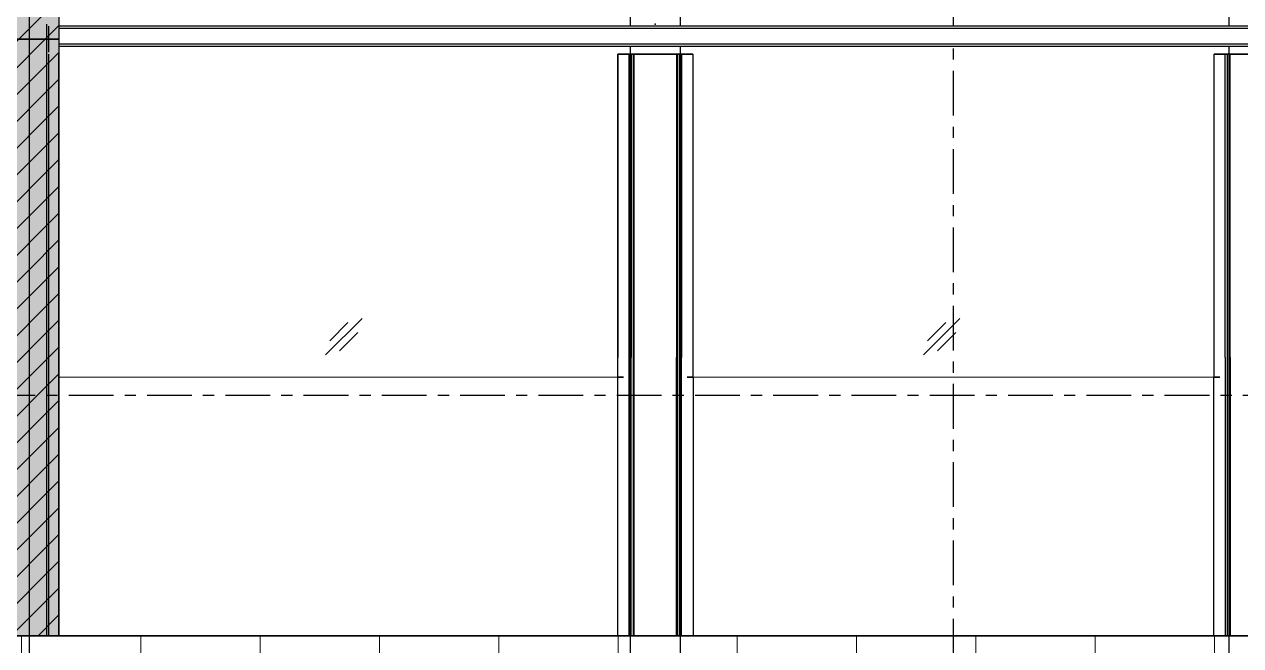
# Model space of a CAD drawing. Header units: millimetres. Extents: x 2519235 to 7246330, y 25937 to 201821.
# Drawn here: x 2843714 to 2849832, y 102240 to 105365 of the extents above; entities that cross this region are included whole.
import ezdxf
from ezdxf.enums import TextEntityAlignment as Align
from ezdxf.xclip import XClip

# ---------------------------------------------------------------- set-up
doc = ezdxf.new("R2010")
doc.units = ezdxf.units.MM
doc.header["$XCLIPFRAME"] = 0
doc.set_wipeout_variables(frame=1)
doc.linetypes.add('HIDDEN', pattern=[0.375, 0.25, -0.125])
doc.linetypes.add('TA_GL_000.90000', pattern=[2.475, 0.9, -0.225, 0.225, -0.225, 0.9])
for name, color, linetype in [('000 - 0_HIDE_OBJ_FRAMING_DEF_SUB_1', 7, 'Continuous'), ('000 - 0_SYM_DWG_GRID-BUBBLE_MAIN_COLOR_1', 7, 'Continuous'), ('000 - 0_SYM_DWG_GRIDLINE_MAIN_COLOR_251', 7, 'Continuous'), ('000 - CONCRETE_COL_HATCH_', 7, 'Continuous'), ('000 - CONCRETE_COL_WIPEOUT_', 7, 'Continuous'), ('000 - CONCRETE_PRECAST_CUT_COLOR_3', 7, 'Continuous'), ('000 - CONCRETE_PRECAST_HATCH_', 7, 'Continuous'), ('010 - ASPG_FRAMING_MAIN_COLOR_1', 7, 'Continuous'), ('010 - ASPG_FRAMING_MAIN_COLOR_2', 7, 'Continuous'), ('010 - ASPG_FRAMING_WIPEOUT_', 7, 'Continuous'), ('_Wall-PRECAST-E1', 7, 'HIDDEN'), ('_งานโครงสร้าง', 7, 'Continuous'), ('A-GENM', 7, 'Continuous'), ('A-GLAZ-CURT', 7, 'Continuous')]:
    doc.layers.add(name, color=color, linetype=linetype)
for name, color, linetype, lineweight in [('A-DOOR-E', 7, 'Continuous', 35), ('A-FLOR-HRAL', 7, 'Continuous', 35), ('A-VRTC', 7, 'Continuous', 9)]:
    doc.layers.add(name, color=color, linetype=linetype, lineweight=lineweight)
doc.styles.add('Arial', font='arial.ttf', dxfattribs={"height": 300})
doc.styles.add('TA', font='', dxfattribs={"height": 4.5})
doc.styles.get('TA').set_extended_font_data('Cordia New')

# ---------------------------------------------------------------- blocks, each defined once
blk = doc.blocks.new('PPLS_Escalator Straight - PPLS_Escalator Double_1000 mm Step Width-32424470-ENTRANCE 1 - ELEVATION 1')
at = {"layer": '000 - 0_HIDE_OBJ_FRAMING_DEF_SUB_1', "color": 7}
for p, q in [((2993917.7, 102290), (2993442.9, 102290)), ((2993442.9, 102290), (2993917.7, 102290)), ((2993917.7, 102290), (2993442.9, 102290)), ((2993442.9, 102290), (2993917.7, 102290)), ((2994956.8, 102290), (2994167.7, 102290)), ((2994167.7, 102290), (2994956.8, 102290)), ((2994956.8, 102290), (2994167.7, 102290)), ((2994167.7, 102290), (2994956.8, 102290)), ((2996917.7, 102290), (2995056.8, 102290)), ((2995056.8, 102290), (2996917.7, 102290)), ((2995403.9, 102290), (2995056.8, 102290)), ((2995056.8, 102290), (2995403.9, 102290)), ((2996917.7, 102290), (2995403.9, 102290)), ((2996917.7, 102290), (2995403.9, 102290)), ((2995403.9, 102290), (2996917.7, 102290)), ((2995403.9, 102290), (2996917.7, 102290)), ((2996022.1, 102290), (2995403.9, 102290)), ((2995403.9, 102290), (2996022.1, 102290)), ((2996022.1, 102290), (2996522.1, 102290)), ((2996522.1, 102290), (2996022.1, 102290)), ((2996917.7, 102290), (2996022.1, 102290)), ((2996022.1, 102290), (2996917.7, 102290)), ((2996522.1, 102290), (2996917.7, 102290)), ((2996917.7, 102290), (2996522.1, 102290)), ((2997168, 102290), (2997522.1, 102290)), ((2997522.1, 102290), (2997168, 102290)), ((2997948.9, 102290), (2997168, 102290)), ((2997168, 102290), (2997948.9, 102290)), ((2997948.9, 102290), (2997168, 102290)), ((2997168, 102290), (2997948.9, 102290)), ((2997948.9, 102290), (2997168, 102290)), ((2997948.9, 102290), (2997168, 102290)), ((2997168, 102290), (2997948.9, 102290)), ((2997168, 102290), (2997948.9, 102290)), ((2997522.1, 102290), (2997948.9, 102290)), ((2997948.9, 102290), (2997522.1, 102290)), ((2997918.9, 102290), (2997948.9, 102290)), ((2997948.9, 102290), (2997918.9, 102290))]:
    blk.add_line(p, q, dxfattribs=at)
blk = doc.blocks.new('PPLS_Escalator Straight - PPLS_Escalator Double_1000 mm Step Width-32424532-ENTRANCE 1 - ELEVATION 1')
at = {"layer": '000 - 0_HIDE_OBJ_FRAMING_DEF_SUB_1', "color": 7}
for p, q in [((2993442.9, 102290), (2993917.7, 102290)), ((2993917.7, 102290), (2993442.9, 102290)), ((2993917.7, 102290), (2993442.9, 102290)), ((2993442.9, 102290), (2993917.7, 102290)), ((2994167.7, 102290), (2994956.8, 102290)), ((2994956.8, 102290), (2994167.7, 102290)), ((2994956.8, 102290), (2994167.7, 102290)), ((2994167.7, 102290), (2994956.8, 102290)), ((2995056.8, 102290), (2996917.7, 102290)), ((2996917.7, 102290), (2995056.8, 102290)), ((2995403.9, 102290), (2995056.8, 102290)), ((2995056.8, 102290), (2995403.9, 102290)), ((2995403.9, 102290), (2996917.7, 102290)), ((2995403.9, 102290), (2996917.7, 102290)), ((2996917.7, 102290), (2995403.9, 102290)), ((2996917.7, 102290), (2995403.9, 102290)), ((2996022.1, 102290), (2995403.9, 102290)), ((2995403.9, 102290), (2996022.1, 102290)), ((2996522.1, 102290), (2996022.1, 102290)), ((2996022.1, 102290), (2996522.1, 102290)), ((2996917.7, 102290), (2996022.1, 102290)), ((2996022.1, 102290), (2996917.7, 102290)), ((2996917.7, 102290), (2996522.1, 102290)), ((2996522.1, 102290), (2996917.7, 102290)), ((2997522.1, 102290), (2997168, 102290)), ((2997168, 102290), (2997522.1, 102290)), ((2997168, 102290), (2997948.9, 102290)), ((2997948.9, 102290), (2997168, 102290)), ((2997948.9, 102290), (2997168, 102290)), ((2997168, 102290), (2997948.9, 102290)), ((2997168, 102290), (2997948.9, 102290)), ((2997168, 102290), (2997948.9, 102290)), ((2997948.9, 102290), (2997168, 102290)), ((2997948.9, 102290), (2997168, 102290)), ((2997948.9, 102290), (2997522.1, 102290)), ((2997522.1, 102290), (2997948.9, 102290)), ((2997918.9, 102290), (2997948.9, 102290)), ((2997948.9, 102290), (2997918.9, 102290))]:
    blk.add_line(p, q, dxfattribs=at)
blk = doc.blocks.new('DPA_Curved type B - Curved Type B-V82-ENTRANCE 1 - ELEVATION 1')
at = {"layer": '000 - 0_HIDE_OBJ_FRAMING_DEF_SUB_1', "color": 7}
for p, q in [((2989542.7, 108290), (2989592.7, 108290)), ((2990392.7, 108290), (2989542.7, 108290)), ((2989542.7, 108290), (2989542.7, 105417.4)), ((2989542.7, 105290), (2989542.7, 108290)), ((2989592.7, 108290), (2989602.7, 108290)), ((2989592.7, 105290), (2989592.7, 108290)), ((2989592.7, 105290), (2989592.7, 108290)), ((2989602.7, 108290), (2990292.7, 108290)), ((2989602.7, 105290), (2989602.7, 108290)), ((2990292.7, 108290), (2990982.7, 108290)), ((2990292.7, 105290), (2990292.7, 108290)), ((2991041.9, 108290), (2990892.7, 108290)), ((2990982.7, 108290), (2990992.7, 108290)), ((2990982.7, 105290), (2990982.7, 108290)), ((2990992.7, 108290), (2991042.7, 108290)), ((2990992.7, 105365), (2990992.7, 108290)), ((2990992.7, 105365), (2990992.7, 108290)), ((2991042.7, 108290), (2991042.7, 108225)), ((2991042.7, 108215), (2991042.7, 105365)), ((2991042.7, 105365), (2991042.7, 108215)), ((2989542.7, 105352.4), (2989542.7, 105290)), ((2990992.7, 105290), (2990992.7, 105355)), ((2990992.7, 105290), (2990992.7, 105355)), ((2991042.7, 105355), (2991042.7, 105290)), ((2989542.7, 105290), (2990392.7, 105290)), ((2989592.7, 105290), (2989542.7, 105290)), ((2989602.7, 105290), (2989592.7, 105290)), ((2990292.7, 105290), (2989602.7, 105290)), ((2990982.7, 105290), (2990292.7, 105290)), ((2990892.7, 105290), (2990992.5, 105290)), ((2990992.7, 105290), (2990982.7, 105290)), ((2991042.7, 105290), (2990992.7, 105290))]:
    blk.add_line(p, q, dxfattribs=at)
blk = doc.blocks.new('DPA_GM-Stoplogs Line Based 250_post100_A  - Base 250 one plate-22860641-ENTRANCE 1 - ELEVATION 1')
at = {"layer": '000 - 0_HIDE_OBJ_FRAMING_DEF_SUB_1', "color": 7}
for p, q in [((2993917.7, 102290), (2993787.7, 102290)), ((2993917.7, 102290), (2993787.7, 102290)), ((2994167.7, 102290), (2994297.7, 102290)), ((2994167.7, 102290), (2994297.7, 102290))]:
    blk.add_line(p, q, dxfattribs=at)
blk = doc.blocks.new('DPA_GM-Stoplogs Line Based 250_post100_A  - Base 250 one plate-22860643-ENTRANCE 1 - ELEVATION 1')
at = {"layer": '000 - 0_HIDE_OBJ_FRAMING_DEF_SUB_1', "color": 7}
for p, q in [((2994956.8, 102290), (2994175.2, 102290)), ((2994956.8, 102290), (2994175.2, 102290)), ((2995542.7, 102290), (2995056.8, 102290)), ((2995542.7, 102290), (2995056.8, 102290)), ((2995417.7, 102290), (2995592.7, 102290)), ((2995592.7, 102290), (2995417.7, 102290)), ((2995592.7, 102290), (2995417.7, 102290)), ((2995417.7, 102290), (2995592.7, 102290)), ((2995592.7, 102290), (2995427.7, 102290)), ((2995427.7, 102290), (2995592.7, 102290)), ((2995467.3, 102290), (2995444.2, 102290)), ((2995444.2, 102290), (2995467.3, 102290)), ((2995467.3, 102290), (2995444.2, 102290)), ((2995444.2, 102290), (2995467.3, 102290)), ((2995542.7, 102290), (2995592.7, 102290)), ((2995542.7, 102290), (2995592.7, 102290))]:
    blk.add_line(p, q, dxfattribs=at)
blk = doc.blocks.new('DPA_GM-Stoplogs Line Based 250_post100_A  - Base 250 one plate-22860645-ENTRANCE 1 - ELEVATION 1')
at = {"layer": '000 - 0_HIDE_OBJ_FRAMING_DEF_SUB_1', "color": 7}
for p, q in [((2992542.7, 102290), (2991092.7, 102290)), ((2992542.7, 102290), (2991092.7, 102290)), ((2992667.7, 102290), (2992417.7, 102290)), ((2992417.7, 102290), (2992667.7, 102290)), ((2992417.7, 102290), (2992667.7, 102290)), ((2992667.7, 102290), (2992417.7, 102290)), ((2992427.7, 102290), (2992657.7, 102290)), ((2992657.7, 102290), (2992427.7, 102290)), ((2992444.2, 102290), (2992467.3, 102290)), ((2992467.3, 102290), (2992444.2, 102290)), ((2992444.2, 102290), (2992467.3, 102290)), ((2992467.3, 102290), (2992444.2, 102290)), ((2992542.7, 102290), (2993917.7, 102290)), ((2992542.7, 102290), (2993917.7, 102290)), ((2992618.2, 102290), (2992641.3, 102290)), ((2992641.3, 102290), (2992618.2, 102290)), ((2992618.2, 102290), (2992641.3, 102290)), ((2992641.3, 102290), (2992618.2, 102290))]:
    blk.add_line(p, q, dxfattribs=at)
blk = doc.blocks.new('Railing - Railing-25546563-ENTRANCE 1 - ELEVATION 1')
at = {"layer": '000 - 0_HIDE_OBJ_FRAMING_DEF_SUB_1', "color": 7, "lineweight": 9}
for p, q in [((2990992.7, 105215), (2990992.7, 103590)), ((2990992.7, 103590), (2990992.7, 105215)), ((2990992.7, 103690), (2990992.7, 102290)), ((2990992.7, 102290), (2990992.7, 103690)), ((2991042.7, 103590), (2993880.7, 103590)), ((2991042.7, 103590), (2993880.7, 103590)), ((2990992.7, 102290), (2993880.7, 102290)), ((2990992.7, 102290), (2993880.7, 102290))]:
    blk.add_line(p, q, dxfattribs=at)
blk = doc.blocks.new('Railing - Railing-25546696-ENTRANCE 1 - ELEVATION 1')
at = {"layer": '000 - 0_HIDE_OBJ_FRAMING_DEF_SUB_1', "color": 7, "lineweight": 9}
for p, q in [((2994204.7, 103590), (2996880.7, 103590)), ((2994204.7, 103590), (2996880.7, 103590)), ((2994204.7, 102290), (2996880.7, 102290)), ((2994204.7, 102290), (2996880.7, 102290))]:
    blk.add_line(p, q, dxfattribs=at)
blk = doc.blocks.new('DPA_Curved type C_Left_Corner 1 - Curved Type C_Left_Corner 1-31266683-ENTRANCE 1 - ELEVATION 1')
at = {"layer": '000 - 0_HIDE_OBJ_FRAMING_DEF_SUB_1', "color": 7}
for p, q in [((2991042.7, 102290), (2990892.7, 102290)), ((2990892.9, 102290), (2990982.7, 102290)), ((2990982.7, 102290), (2990992.7, 102290)), ((2990992.7, 102290), (2991042.7, 102290))]:
    blk.add_line(p, q, dxfattribs=at)
blk = doc.blocks.new('DPA_Curved type B - Curved Type B-V47-ENTRANCE 1 - ELEVATION 1')
at = {"layer": '000 - 0_HIDE_OBJ_FRAMING_DEF_SUB_1', "color": 7}
for p, q in [((2989542.7, 105290), (2989592.7, 105290)), ((2990392.7, 105290), (2989542.7, 105290)), ((2989542.7, 105290), (2989542.7, 102290)), ((2989542.7, 102290), (2989542.7, 105290)), ((2989592.7, 105290), (2989602.7, 105290)), ((2989592.7, 102290), (2989592.7, 105290)), ((2989592.7, 102290), (2989592.7, 105290)), ((2989602.7, 105290), (2990292.7, 105290)), ((2989602.7, 102290), (2989602.7, 105290)), ((2990292.7, 105290), (2990982.7, 105290)), ((2990292.7, 102290), (2990292.7, 105290)), ((2990992.5, 105290), (2990892.7, 105290)), ((2990982.7, 105290), (2990992.7, 105290)), ((2990982.7, 102290), (2990982.7, 105290)), ((2990992.7, 105290), (2991042.7, 105290)), ((2990992.7, 105225), (2990992.7, 105290)), ((2990992.7, 105225), (2990992.7, 105290)), ((2991042.7, 105290), (2991042.7, 105225)), ((2990992.7, 102290), (2990992.7, 105215)), ((2990992.7, 102290), (2990992.7, 105215)), ((2991042.7, 105215), (2991042.7, 102290)), ((2991042.7, 102290), (2991042.7, 105215)), ((2989542.7, 102290), (2990392.7, 102290)), ((2989592.7, 102290), (2989542.7, 102290)), ((2989602.7, 102290), (2989592.7, 102290)), ((2990292.7, 102290), (2989602.7, 102290)), ((2990982.7, 102290), (2990292.7, 102290)), ((2990892.7, 102290), (2991042.7, 102290)), ((2990992.7, 102290), (2990982.7, 102290)), ((2991042.7, 102290), (2990992.7, 102290))]:
    blk.add_line(p, q, dxfattribs=at)
blk = doc.blocks.new('DPA-AR_RS_Roller Shutter - RS1-A_5805X3000_-22115309-ENTRANCE 1 - ELEVATION 1')
at = {"layer": '000 - 0_HIDE_OBJ_FRAMING_DEF_SUB_1', "color": 7}
for p, q in [((2990983.3, 102290), (2991083.3, 102290)), ((2991083.3, 102290), (2990983.3, 102290)), ((2991043.3, 102290), (2993917.7, 102290)), ((2993917.7, 102290), (2991043.3, 102290)), ((2994167.7, 102290), (2994956.8, 102290)), ((2994956.8, 102290), (2994167.7, 102290)), ((2995056.8, 102290), (2995592.7, 102290)), ((2995592.7, 102290), (2995056.8, 102290))]:
    blk.add_line(p, q, dxfattribs=at)
blk = doc.blocks.new('DPA_Curved type C_Left_Corner 1 - Curved Type C_Left_Corner 1-31266681-ENTRANCE 1 - ELEVATION 1')
at = {"layer": '000 - 0_HIDE_OBJ_FRAMING_DEF_SUB_1', "color": 7}
for p, q in [((2990892.7, 102290), (2991042.7, 102290)), ((2991042.7, 102290), (2990892.7, 102290)), ((2991042.7, 102290), (2991082.7, 102290)), ((2991082.7, 102290), (2991042.7, 102290)), ((2991082.7, 102290), (2991092.7, 102290)), ((2991092.7, 102290), (2991082.7, 102290)), ((2991092.7, 102290), (2991092.7, 102290)), ((2991092.7, 102290), (2991092.7, 102290))]:
    blk.add_line(p, q, dxfattribs=at)
blk = doc.blocks.new('DPA_Curved type A - Curved Type A-31239844-ENTRANCE 1 - ELEVATION 1')
at = {"layer": '000 - 0_HIDE_OBJ_FRAMING_DEF_SUB_1', "color": 7}
for p, q in [((2991042.7, 102290), (2990892.7, 102290)), ((2990892.7, 102290), (2991042.7, 102290)), ((2991042.7, 102290), (2991082.7, 102290)), ((2991082.7, 102290), (2991042.7, 102290)), ((2991082.7, 102290), (2991092.7, 102290)), ((2991092.7, 102290), (2991082.7, 102290)), ((2991092.7, 102290), (2991092.7, 102290))]:
    blk.add_line(p, q, dxfattribs=at)
blk = doc.blocks.new('Enrance Curtain Wall Panel Edge 5a - Enrance Curtain Wall Panel Edge 5a-28915756-ENTRANCE 1 - ELEVATION 1')
at = {"layer": '000 - 0_HIDE_OBJ_FRAMING_DEF_SUB_1', "color": 7}
for p, q in [((2993852.6, 105215), (2993852.6, 103690)), ((2993880.7, 105215), (2993853.9, 105215)), ((2993853.9, 105215), (2993909.7, 105215)), ((2993853.9, 105215), (2993853.9, 103690)), ((2993880.7, 105215), (2993882.7, 105215)), ((2993882.7, 105215), (2993880.7, 105215)), ((2993890.9, 105215), (2993880.7, 105215)), ((2993917.7, 105215), (2993893.8, 105215)), ((2993910.6, 105215), (2993920, 105215)), ((2993910.6, 105215), (2993910.6, 103690)), ((2994167.7, 105215), (2993917.7, 105215)), ((2993922, 103690), (2993922, 105215)), ((2993922, 105215), (2993932.2, 105215)), ((2993922, 105215), (2993922, 103690)), ((2993932.2, 105215), (2993932.2, 103690)), ((2993935, 105215), (2994042.7, 105215)), ((2993935, 105215), (2993935, 103690)), ((2994042.7, 105215), (2993992.7, 105215)), ((2993992.7, 105215), (2994042.7, 105215)), ((2994042.7, 105215), (2994150.5, 105215)), ((2994092.7, 105215), (2994042.7, 105215)), ((2994042.7, 105215), (2994092.7, 105215)), ((2994150.5, 105215), (2994150.5, 103690)), ((2994153.3, 105215), (2994163.5, 105215)), ((2994153.3, 105215), (2994153.3, 103690)), ((2994163.5, 105215), (2994163.5, 103690)), ((2994163.5, 105215), (2994163.5, 103690)), ((2994165.5, 105215), (2994174.9, 105215)), ((2994191.7, 105215), (2994167.7, 105215)), ((2994174.9, 105215), (2994231.6, 105215)), ((2994174.9, 105215), (2994174.9, 103690)), ((2994204.7, 105215), (2994194.5, 105215)), ((2994204.7, 105215), (2994202.7, 105215)), ((2994202.7, 105215), (2994204.7, 105215)), ((2994231.6, 105215), (2994204.7, 105215)), ((2994231.6, 105215), (2994231.6, 103690)), ((2994232.9, 103690), (2994232.9, 105215)), ((2996852.6, 105215), (2996852.6, 103690)), ((2996880.7, 105215), (2996853.9, 105215)), ((2996853.9, 105215), (2996910.6, 105215)), ((2996853.9, 103690), (2996853.9, 105215)), ((2996890.9, 105215), (2996880.7, 105215)), ((2996880.7, 105215), (2996882.7, 105215)), ((2996882.7, 105215), (2996880.7, 105215)), ((2996917.7, 105215), (2996893.8, 105215)), ((2996910.6, 105215), (2996920, 105215)), ((2996910.6, 103690), (2996910.6, 105215)), ((2997167.7, 105215), (2996917.7, 105215)), ((2996922, 103690), (2996922, 105215)), ((2996922, 105215), (2996932.2, 105215)), ((2996922, 103690), (2996922, 105215)), ((2996932.2, 103690), (2996932.2, 105215)), ((2996935, 105215), (2997042.7, 105215)), ((2996935, 103690), (2996935, 105215)), ((2993853.9, 103590), (2993853.9, 103690)), ((2993910.6, 103690), (2993910.6, 103590)), ((2993922, 103590), (2993922, 103690)), ((2993922, 103590), (2993922, 103690)), ((2993932.2, 103690), (2993932.2, 103590)), ((2993935, 103690), (2993935, 103590)), ((2994150.5, 103590), (2994150.5, 103690)), ((2994153.3, 103690), (2994153.3, 103590)), ((2994163.5, 103690), (2994163.5, 103590)), ((2994163.5, 103690), (2994163.5, 103590)), ((2994174.9, 103590), (2994174.9, 103690)), ((2994231.6, 103690), (2994231.6, 103590)), ((2996853.9, 103590), (2996853.9, 103690)), ((2996910.6, 103690), (2996910.6, 103590)), ((2996922, 103590), (2996922, 103690)), ((2996922, 103590), (2996922, 103690)), ((2996932.2, 103590), (2996932.2, 103690)), ((2996935, 103690), (2996935, 103590)), ((2993852.2, 103590), (2993852.2, 102290)), ((2993852.5, 103590), (2993880.7, 103590)), ((2993853.1, 103590), (2993853.9, 103590)), ((2993880.7, 103590), (2993853.9, 103590)), ((2993882.7, 103590), (2993880.7, 103590)), ((2993880.7, 103590), (2993882.7, 103590)), ((2993910.6, 103590), (2993910.6, 102290)), ((2993922, 102290), (2993922, 103590)), ((2993922, 102290), (2993922, 103590)), ((2993932.2, 103590), (2993932.2, 102290)), ((2993935, 103590), (2993935, 102290)), ((2994150.5, 102290), (2994150.5, 103590)), ((2994153.3, 103590), (2994153.3, 102290)), ((2994163.5, 103590), (2994163.5, 102290)), ((2994163.5, 103590), (2994163.5, 102290)), ((2994174.9, 102290), (2994174.9, 103590)), ((2994202.7, 103590), (2994204.7, 103590)), ((2994204.7, 103590), (2994202.7, 103590)), ((2994204.7, 103590), (2994233, 103590)), ((2994231.6, 103590), (2994204.7, 103590)), ((2994231.6, 103590), (2994232.4, 103590)), ((2994233.2, 103590), (2994233.2, 102290)), ((2996852.2, 102290), (2996852.2, 103590)), ((2996852.5, 103590), (2996880.7, 103590)), ((2996853.1, 103590), (2996853.9, 103590)), ((2996880.7, 103590), (2996853.9, 103590)), ((2996882.7, 103590), (2996880.7, 103590)), ((2996880.7, 103590), (2996882.7, 103590)), ((2996910.6, 103590), (2996910.6, 102290)), ((2996922, 102290), (2996922, 103590)), ((2996922, 102290), (2996922, 103590)), ((2996932.2, 102290), (2996932.2, 103590)), ((2996935, 103590), (2996935, 102290)), ((2992467.7, 102290), (2991042.7, 102290)), ((2992467.7, 102290), (2991042.7, 102290)), ((2992617.7, 102290), (2992467.7, 102290)), ((2992467.7, 102290), (2992617.7, 102290)), ((2992617.7, 102290), (2993870.1, 102290)), ((2993872.1, 102290), (2992617.7, 102290)), ((2993910.6, 102290), (2993852.2, 102290)), ((2993852.2, 102290), (2993880.7, 102290)), ((2993880.7, 102290), (2993852.6, 102290)), ((2993852.6, 102290), (2993858, 102290)), ((2993878.7, 102290), (2993858, 102290)), ((2993880.7, 102290), (2993890.9, 102290)), ((2993880.7, 102290), (2993882.7, 102290)), ((2993882.7, 102290), (2993880.7, 102290)), ((2993917.7, 102290), (2993893.8, 102290)), ((2993910.6, 102290), (2993920, 102290)), ((2994167.7, 102290), (2993917.7, 102290)), ((2993922, 102290), (2993920, 102290)), ((2993932.2, 102290), (2993922, 102290)), ((2993935, 102290), (2993932.2, 102290)), ((2993935, 102290), (2994042.7, 102290)), ((2993992.7, 102290), (2994042.7, 102290)), ((2994042.7, 102290), (2993992.7, 102290)), ((2994042.7, 102290), (2994150.5, 102290)), ((2994042.7, 102290), (2994092.7, 102290)), ((2994092.7, 102290), (2994042.7, 102290)), ((2994153.3, 102290), (2994150.5, 102290)), ((2994163.5, 102290), (2994153.3, 102290)), ((2994165.5, 102290), (2994163.5, 102290)), ((2994165.5, 102290), (2994174.9, 102290)), ((2995467.7, 102290), (2994167.7, 102290)), ((2994167.7, 102290), (2995467.7, 102290)), ((2994191.7, 102290), (2994167.7, 102290)), ((2994233.2, 102290), (2994174.9, 102290)), ((2994194.5, 102290), (2994204.8, 102290)), ((2994204.7, 102290), (2994202.7, 102290)), ((2994202.7, 102290), (2994204.7, 102290)), ((2994232.9, 102290), (2994204.7, 102290)), ((2994204.7, 102290), (2994233.2, 102290)), ((2994227.5, 102290), (2994206.7, 102290)), ((2994227.5, 102290), (2994232.9, 102290)), ((2995467.7, 102290), (2995617.7, 102290)), ((2995617.7, 102290), (2995467.7, 102290)), ((2995617.7, 102290), (2996870.1, 102290)), ((2995617.7, 102290), (2996870.1, 102290)), ((2996910.6, 102290), (2996852.2, 102290)), ((2996852.2, 102290), (2996880.7, 102290)), ((2996880.7, 102290), (2996852.6, 102290)), ((2996852.6, 102290), (2996858, 102290)), ((2996878.7, 102290), (2996858, 102290)), ((2996880.7, 102290), (2996882.7, 102290)), ((2996882.7, 102290), (2996880.7, 102290)), ((2996880.7, 102290), (2996890.9, 102290)), ((2996917.7, 102290), (2996893.8, 102290)), ((2996910.6, 102290), (2996920, 102290)), ((2997167.7, 102290), (2996917.7, 102290)), ((2996922, 102290), (2996920, 102290)), ((2996932.2, 102290), (2996922, 102290)), ((2996935, 102290), (2996932.2, 102290)), ((2996935, 102290), (2997042.7, 102290))]:
    blk.add_line(p, q, dxfattribs=at)
blk = doc.blocks.new('DPA_GM_Tactile Tile Line Base - Decision Tactile-32548604-ENTRANCE 1 - ELEVATION 1')
at = {"layer": '000 - 0_HIDE_OBJ_FRAMING_DEF_SUB_1', "color": 7}
for p, q in [((2993142.7, 102290), (2992842.7, 102290)), ((2992842.7, 102290), (2993142.7, 102290)), ((2993142.7, 102290), (2992842.7, 102290)), ((2992842.7, 102290), (2993142.7, 102290)), ((2993142.7, 102290), (2992842.7, 102290)), ((2992842.7, 102290), (2993142.7, 102290)), ((2993142.7, 102290), (2992842.7, 102290)), ((2992842.7, 102290), (2993142.7, 102290)), ((2993142.7, 102290), (2992842.7, 102290)), ((2992842.7, 102290), (2993142.7, 102290)), ((2993142.7, 102290), (2992842.7, 102290)), ((2992842.7, 102290), (2993142.7, 102290)), ((2993142.7, 102290), (2992842.7, 102290)), ((2992842.7, 102290), (2993142.7, 102290)), ((2993142.7, 102290), (2992842.7, 102290)), ((2992842.7, 102290), (2993142.7, 102290)), ((2993142.7, 102290), (2992842.7, 102290)), ((2992842.7, 102290), (2993142.7, 102290)), ((2993142.7, 102290), (2992842.7, 102290)), ((2992842.7, 102290), (2993142.7, 102290)), ((2993142.7, 102290), (2992842.7, 102290)), ((2992842.7, 102290), (2993142.7, 102290))]:
    blk.add_line(p, q, dxfattribs=at)
blk = doc.blocks.new('W-1-PP17-ENT1_REV02_20260415-155428_PP17_ENT1_EX_ELE1')
at = {"layer": '000 - 0_HIDE_OBJ_FRAMING_DEF_SUB_1', "lineweight": 9}
h = blk.add_hatch(dxfattribs=at)
h.set_pattern_fill('FP_10', style=0, pattern_type=2)
h.set_pattern_definition([(90, (-17700.16, 101390), (-600, 4e-14), [])])
h.paths.add_polyline_path([(-18050.2, 101990), (5079.9, 101990), (5079.9, 102290), (-18050.2, 102290), (-18050.2, 102050.1)])
at = {"layer": '000 - 0_HIDE_OBJ_FRAMING_DEF_SUB_1', "color": 7, "lineweight": 9}
for p, q in [((-10050.2, 105290), (-9950.4, 105290)), ((-9950.4, 105290), (-10050.2, 105290)), ((-9950.4, 105290), (-10000.2, 105290)), ((-10000.2, 102290), (-10050.2, 102290)), ((-10000.2, 102290), (-10050.2, 102290)), ((-9950.2, 102290), (-10050.2, 102290)), ((-10050.2, 102290), (-10000.2, 102290)), ((-10050.2, 102290), (5079.9, 102290)), ((-10000.2, 102290), (-9850.2, 102290)), ((-9950.2, 102290), (-9900.2, 102290)), ((-5400.2, 102290), (-5403.3, 102290)), ((-5350.2, 102290), (-5400.2, 102290)), ((-4025.2, 102290), (-5350.2, 102290))]:
    blk.add_line(p, q, dxfattribs=at)
at = {"layer": '000 - 0_HIDE_OBJ_FRAMING_DEF_SUB_1', "color": 7}
for p, q in [((-8558.8, 103702.5), (-8375, 103886.3)), ((-8537.6, 103773.2), (-8445.7, 103865.1)), ((-5550.9, 103702.5), (-5367, 103886.3)), ((-5529.7, 103773.2), (-5437.7, 103865.1)), ((-8488.1, 103723.7), (-8396.2, 103815.6)), ((-5480.2, 103723.7), (-5388.2, 103815.6)), ((-9950.2, 102290), (-10050.2, 102290)), ((-9800.1, 102290), (-9950.2, 102290)), ((-7025.2, 102290), (-9950.2, 102290)), ((-9950.2, 102290), (-7025.2, 102290)), ((-7025.2, 102290), (-9750.2, 102290)), ((-7025.2, 102290), (-7500, 102290)), ((-5986.1, 102290), (-6775.2, 102290)), ((-6775.2, 102290), (-5986.1, 102290)), ((-5986.1, 102290), (-6775.2, 102290)), ((-5986.1, 102290), (-6775.2, 102290)), ((-5350.2, 102290), (-5886.1, 102290)), ((-5886.1, 102290), (-4025.2, 102290)), ((-4025.2, 102290), (-5886.1, 102290)), ((-5350.2, 102290), (-5886.1, 102290))]:
    blk.add_line(p, q, dxfattribs=at)
at = {"layer": 'A-DOOR-E', "color": 7}
blk.add_blockref('DPA-AR_RS_Roller Shutter - RS1-A_5805X3000_-22115309-ENTRANCE 1 - ELEVATION 1', (-3000942.9, 0), dxfattribs=at)
at = {"layer": 'A-FLOR-HRAL', "color": 7, "lineweight": 9}
for name in ['Railing - Railing-25546563-ENTRANCE 1 - ELEVATION 1', 'Railing - Railing-25546696-ENTRANCE 1 - ELEVATION 1']:
    blk.add_blockref(name, (-3000942.9, 0), dxfattribs=at)
at = {"layer": 'A-GENM', "color": 7}
for name in ['Enrance Curtain Wall Panel Edge 5a - Enrance Curtain Wall Panel Edge 5a-28915756-ENTRANCE 1 - ELEVATION 1', 'DPA_GM-Stoplogs Line Based 250_post100_A  - Base 250 one plate-22860645-ENTRANCE 1 - ELEVATION 1', 'DPA_GM_Tactile Tile Line Base - Decision Tactile-32548604-ENTRANCE 1 - ELEVATION 1', 'DPA_GM-Stoplogs Line Based 250_post100_A  - Base 250 one plate-22860641-ENTRANCE 1 - ELEVATION 1', 'DPA_GM-Stoplogs Line Based 250_post100_A  - Base 250 one plate-22860643-ENTRANCE 1 - ELEVATION 1']:
    blk.add_blockref(name, (-3000942.9, 0), dxfattribs=at)
at = {"layer": 'A-GLAZ-CURT', "color": 7}
for name in ['DPA_Curved type B - Curved Type B-V82-ENTRANCE 1 - ELEVATION 1', 'DPA_Curved type B - Curved Type B-V47-ENTRANCE 1 - ELEVATION 1', 'DPA_Curved type C_Left_Corner 1 - Curved Type C_Left_Corner 1-31266683-ENTRANCE 1 - ELEVATION 1', 'DPA_Curved type C_Left_Corner 1 - Curved Type C_Left_Corner 1-31266681-ENTRANCE 1 - ELEVATION 1', 'DPA_Curved type A - Curved Type A-31239844-ENTRANCE 1 - ELEVATION 1']:
    blk.add_blockref(name, (-3000942.9, 0), dxfattribs=at)
at = {"layer": 'A-VRTC', "color": 7}
for name in ['PPLS_Escalator Straight - PPLS_Escalator Double_1000 mm Step Width-32424470-ENTRANCE 1 - ELEVATION 1', 'PPLS_Escalator Straight - PPLS_Escalator Double_1000 mm Step Width-32424532-ENTRANCE 1 - ELEVATION 1']:
    blk.add_blockref(name, (-3000942.9, 0), dxfattribs=at)
blk = doc.blocks.new('*U2769')
at = {"layer": '000 - 0_SYM_DWG_GRIDLINE_MAIN_COLOR_251', "color": 7, "linetype": 'ByBlock', "ltscale": 5}
blk.add_line((20, 0), (-313.8, 0), dxfattribs=at)
at = {"color": 7, "style": 'TA', "flags": 1}
blk.add_attdef('LOCATION', (6, -6), '', height=4.5, rotation=270, dxfattribs=at)
at = {"layer": '000 - 0_SYM_DWG_GRID-BUBBLE_MAIN_COLOR_1', "color": 7, "style": 'Arial'}
blk.add_attdef('GRID-HEAD', text='', height=4, rotation=90, dxfattribs=at).set_placement((42.25, 0), align=Align.MIDDLE_CENTER)
blk = doc.blocks.new('*U1068')
at = {"layer": '000 - 0_SYM_DWG_GRIDLINE_MAIN_COLOR_251', "color": 7, "linetype": 'ByBlock', "ltscale": 5}
blk.add_line((20, 0), (-878, 0), dxfattribs=at)
at = {"color": 7, "style": 'TA', "flags": 1}
blk.add_attdef('LOCATION', (6, -6), '', height=4.5, rotation=270, dxfattribs=at)
blk = doc.blocks.new('W-1-PP17-ENT1_REV02_20260415-160509_PP17_ENT1_ELE1_DIMS_1')
at = {"layer": '000 - 0_SYM_DWG_GRIDLINE_MAIN_COLOR_251', "color": 7, "linetype": 'TA_GL_000.90000', "xscale": 50, "yscale": 50, "zscale": 50}
for name, p, rotation in [('*U2769', (-5400, 100000), 270), ('*U1068', (-24600, 105290), 180), ('*U1068', (-24600, 103500), 180), ('*U1068', (-24600, 102290), 180)]:
    blk.add_blockref(name, p, dxfattribs=dict(at, rotation=rotation))
blk = doc.blocks.new('W-1-PP17-ENT1_REV02_20260415-160712_PP17_ENT1_SE_ELE1')
at = {"layer": '_Wall-PRECAST-E1', "color": 7}
for points in [[(-11400, 108290), (-9900, 108290), (-9900, 105290), (-11400, 105290)], [(-11400, 105290), (-9900, 105290), (-9900, 102290), (-11400, 102290)]]:
    blk.add_lwpolyline(points, close=True, dxfattribs=at)
at = {"layer": '_งานโครงสร้าง', "color": 7}
for p, q in [((-10050, 116340), (-10050, 100790)), ((-4015.2, 114340), (-4015.2, 100790))]:
    blk.add_line(p, q, dxfattribs=at)
at = {"layer": '_งานโครงสร้าง', "color": 7, "extrusion": (-1.22465e-16, 1, 0)}
for p, q in [((-7025.2, 100790), (-7025.2, 111490)), ((-6775.2, 111490), (-6775.2, 100790))]:
    blk.add_line(p, q, dxfattribs=at)
blk = doc.blocks.new('*U1680')
at = {"layer": '000 - CONCRETE_COL_HATCH_'}
h = blk.add_hatch(dxfattribs=at)
h.set_pattern_fill('AR-CONC', scale=0.04)
h.set_pattern_definition([(50, (376950, -814206.8257), (7.28738676, -0.63756342), [0.762, -8.382]), (355, (376950, -814206.826), (-1.40973686, 7.64227381), [0.6096, -6.705623367]), (100.4514447, (376950.607, -814206.879), (5.877649884, 7.004710076), [0.64760035, -7.123609784]), (46.1842, (376950, -814204.794), (10.84316164, -1.68169312), [1.143, -12.573]), (96.6355576, (376950.904, -814204.934), (9.49616536, 9.89704498), [0.97140093, -10.68542433]), (351.1841512, (376950, -814204.794), (9.49616536, 9.89704498), [0.91439868, -10.05838928]), (21, (376951.016, -814205.3017), (6.06457565, -4.090607927), [0.762, -8.382]), (326, (376951.016, -814205.302), (2.472081134, 7.367518645), [0.6096, -6.7056]), (71.451445, (376951.5214, -814205.6426), (8.53665677, 3.276910755), [0.64760035, -7.123597504]), (37.5, (376950, -814206.8257), (0.12354413, 3.382201555), [0, -6.62432, 0, -6.8072, 0, -6.731]), (7.5, (376950, -814206.8257), (2.6727865, 4.007222993), [0, -3.88112, 0, -6.47192, 0, -2.5654]), (327.5, (376947.7343, -814206.8257), (5.423623807, -0.22914976), [0, -2.54, 0, -7.9248, 0, -10.5156]), (317.5, (376946.7183, -814206.8257), (5.925167255, 1.017059641), [0, -3.302, 0, -5.26288, 0, -7.4676])])
h.paths.add_polyline_path([(0, 0), (0, 3000), (5325, 3000), (5325, 14750), (8325, 14750), (8325, 0)])
blk = doc.blocks.new('A$Cad1447f0')
at = {"color": 7}
blk.add_blockref('*U1680', (-6825, -12000), dxfattribs=at)
at = {"layer": '000 - CONCRETE_PRECAST_HATCH_'}
h = blk.add_hatch(dxfattribs=at)
h.set_pattern_fill('ANSI31', scale=30)
h.paths.add_polyline_path([(-6825, -12000), (-6825, -9000), (-1500, -9000), (-1500, 2750), (1500, 2750), (1500, -12000)])
at = {"color": 7}
blk.add_lwpolyline([(-6825, -12000), (-6825, -9000), (-1500, -9000), (-1500, 2750), (1500, 2750), (1500, -12000)], close=True, dxfattribs=at)
at = {"layer": '000 - CONCRETE_PRECAST_CUT_COLOR_3', "color": 7}
for points in [[(0, -6000), (1500, -6000), (1500, -9000), (0, -9000)], [(0, -9000), (1500, -9000), (1500, -12000), (0, -12000)]]:
    blk.add_lwpolyline(points, close=True, dxfattribs=at)
blk = doc.blocks.new('*U1162')
at = {"color": 7}
blk.add_wipeout([(0, -40), (15000, -40), (15000, 40), (0, 40)], dxfattribs=at).dxf.layer = '010 - ASPG_FRAMING_WIPEOUT_'
at = {"layer": '010 - ASPG_FRAMING_MAIN_COLOR_2', "color": 7}
blk.add_lwpolyline([(0, -40), (15000, -40), (15000, 40), (0, 40)], close=True, dxfattribs=at)
at = {"color": 7}
for points in [[(0, 40), (15000, 40), (15000, 50), (0, 50)], [(0, -50), (15000, -50), (15000, -40), (0, -40)]]:
    blk.add_wipeout(points, dxfattribs=at).dxf.layer = '010 - ASPG_FRAMING_WIPEOUT_'
at = {"layer": '010 - ASPG_FRAMING_MAIN_COLOR_1', "color": 7}
for points in [[(0, 40), (15000, 40), (15000, 50), (0, 50)], [(0, -50), (15000, -50), (15000, -40), (0, -40)]]:
    blk.add_lwpolyline(points, close=True, dxfattribs=at)
blk = doc.blocks.new('W-1-PP17-ENT1_REV02_20260417-021153_PP17_ENT1_ASPG_ELE1')
at = {"color": 7}
blk.add_point((-6900, 105365), dxfattribs=at)
at = {"color": 7, "rotation": 180}
blk.add_blockref('*U1162', (5100, 105305), dxfattribs=at)

msp = doc.modelspace()

# ---------------------------------------------------------------- block references
at = {"color": 7}
ref = msp.add_blockref('W-1-PP17-ENT1_REV02_20260415-160712_PP17_ENT1_SE_ELE1', (2853787.508, 0), dxfattribs=at)
XClip(ref).set_block_clipping_path([(-30000, 96626.6495575321), (6019.5013926723, 118826.6489075039)])

# ---------------------------------------------------------------- next in the draw order: block references
ref = msp.add_blockref('W-1-PP17-ENT1_REV02_20260415-155428_PP17_ENT1_EX_ELE1', (2853787.508, 0), dxfattribs=at)
XClip(ref).set_block_clipping_path([(-24600, 98829.9999999949), (6019.5013926723, 105364.9999999955)])

# ---------------------------------------------------------------- next in the draw order: block references
ref = msp.add_blockref('W-1-PP17-ENT1_REV02_20260415-160509_PP17_ENT1_ELE1_DIMS_1', (2853787.508, 0), dxfattribs=at)
XClip(ref).set_block_clipping_path([(-30000, 96626.6495575321), (6019.5013926723, 118826.6489075039)])

# ---------------------------------------------------------------- next in the draw order: block references
ref = msp.add_blockref('A$Cad1447f0', (2842387.49, 114290), dxfattribs=at)
XClip(ref).set_block_clipping_path([(-18599.9824859463, -17663.3504424639), (17419.518906726, 4536.6489075079)])

# ---------------------------------------------------------------- next in the draw order: block references
msp.add_blockref('W-1-PP17-ENT1_REV02_20260417-021153_PP17_ENT1_ASPG_ELE1', (2853787.508, 0), dxfattribs=at)

doc.saveas('drawing.dxf')
